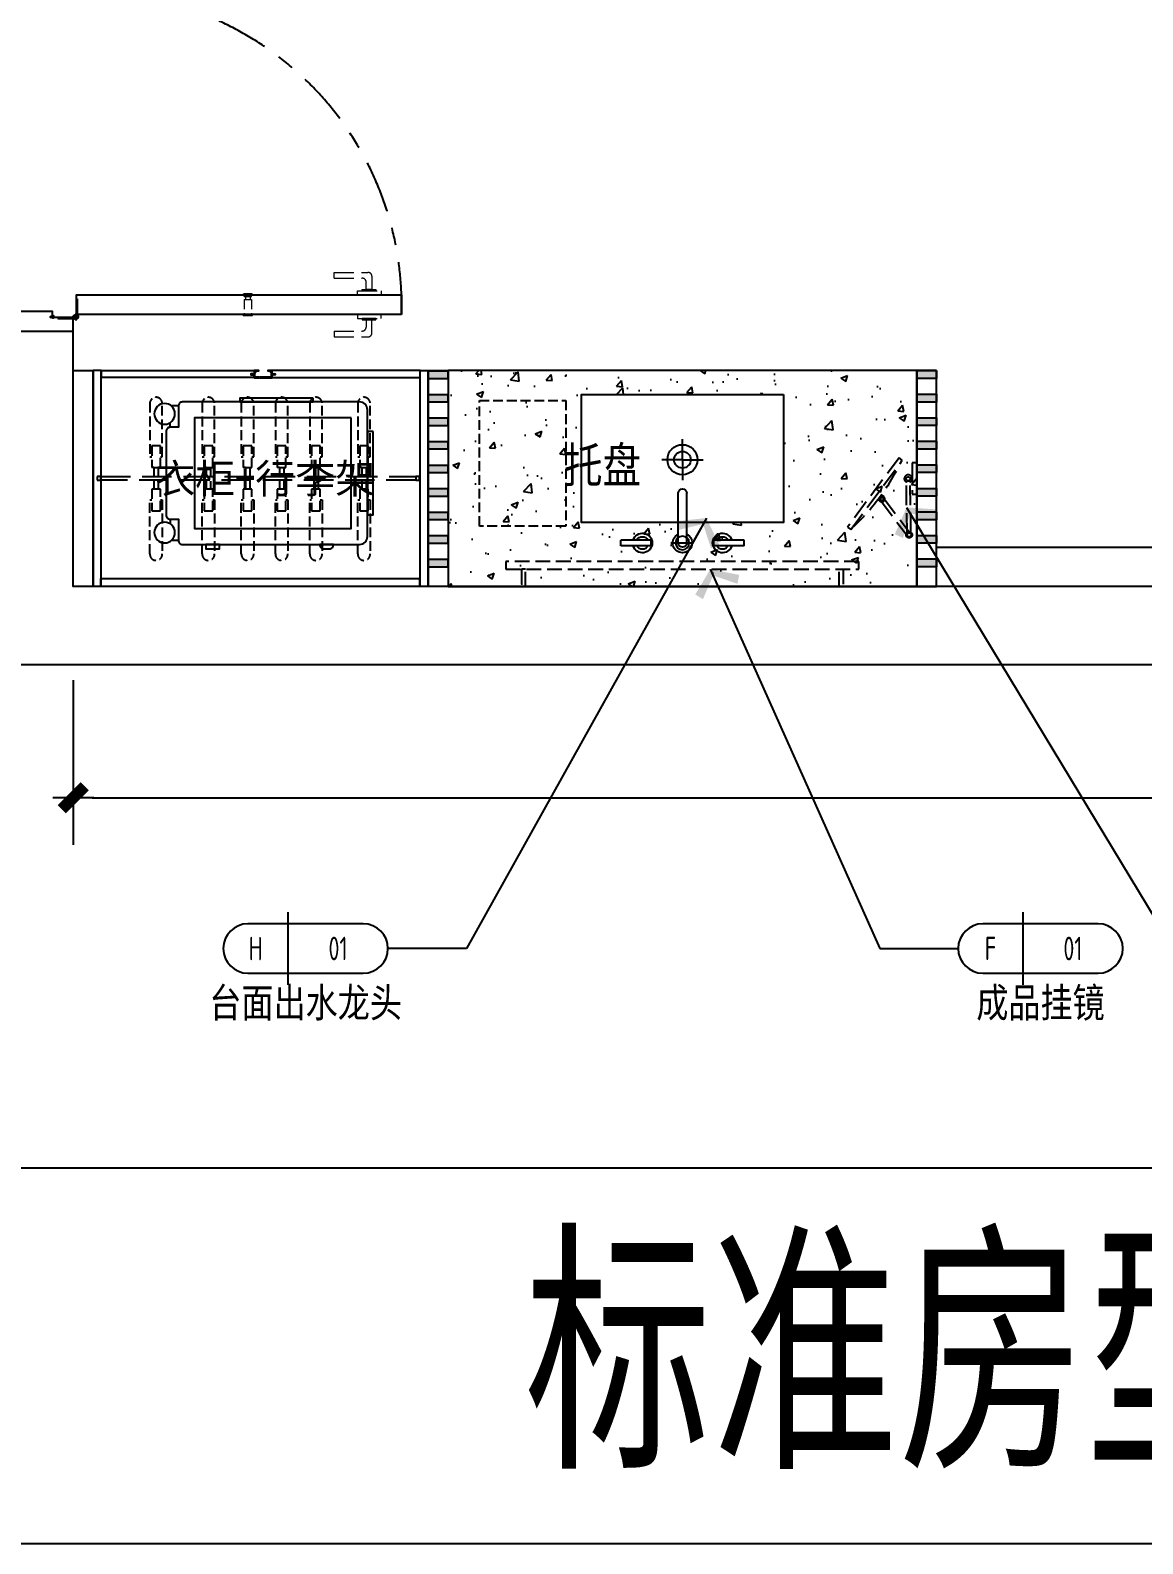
# Model space of a CAD drawing. Extents: x 220391 to 385981, y 332279 to 483868.
# Drawn here: x 234804 to 237641, y 443877 to 447735 of the extents above; entities that cross this region are included whole.
import ezdxf
from ezdxf.enums import TextEntityAlignment as Align

# ---------------------------------------------------------------- set-up
doc = ezdxf.new("R2010")
doc.units = 0
doc.header["$MEASUREMENT"] = 0
for name, pattern in [('DASH', [0.35, 0.25, -0.1]), ('DOM-虚线', [0.35, 0.25, -0.1]), ('DOM-门开启线', [0.666666, 0.333333, -0.111111, 0.111111, -0.111111]), ('家具平面底图$0$DASH', [0.35, 0.25, -0.1]), ('家具平面底图$0$DOM-虚线', [0.35, 0.25, -0.1])]:
    doc.linetypes.add(name, pattern=pattern)
for name, color, linetype in [('.', 252, 'Continuous'), ('0-索引文字', 50, 'Continuous'), ('A-门(0.18)-DOM', 60, 'Continuous'), ('A-门套(0.18)-DOM', 60, 'Continuous'), ('F-固定家具(0.25)-DOM', 2, 'Continuous'), ('F-洁具-DOM', 1, 'Continuous'), ('SH-文字', 50, 'Continuous'), ('墙体', 4, 'Continuous')]:
    doc.layers.add(name, color=color, linetype=linetype)
doc.styles.add('DOM-romans.shx', font='dim.shx')
doc.styles.add('MtXpl_', font='')
doc.styles.add('st', font='', dxfattribs={"width": 0.7})
doc.styles.get('MtXpl_').set_extended_font_data('YouYuan')
doc.styles.get('st').set_extended_font_data('SimSun')
doc.dimstyles.new('DOM_DIM_1 80', dxfattribs={"dimscale": 60, "dimtxt": 1.5, "dimasz": 0.8, "dimexe": 2, "dimexo": 1.5, "dimgap": 0.6, "dimtad": 1, "dimdec": 0, "dimrnd": 5, "dimzin": 12, "dimdsep": 46, "dimtxsty": 'DOM-romans.shx', "dimblk": 'DOM_Dimension_Tick', "dimcen": 0.125, "dimclrd": 44, "dimclre": 44, "dimclrt": 50, "dimadec": 0, "dimazin": 0, "dimtfac": 1, "dimtdec": 0, "dimtix": 1, "dimtmove": 2, "dimatfit": 3, "dimldrblk": 'DOM_Leader_Arrow', "dimfxl": 0, "dimtvp": 1, "dimtolj": 1, "dimtzin": 0, "dimarcsym": 0})

# ---------------------------------------------------------------- blocks, each defined once
blk = doc.blocks.new('ehrhhh')
at = {"color": 0}
blk.add_line((292356.6, 467829.6), (315961.1, 467829.6), dxfattribs=at)
blk.add_lwpolyline([(292356.6, 474869.8), (315961.1, 474869.8), (315961.1, 466871.5), (292356.6, 466871.5)], close=True, dxfattribs=at)
blk = doc.blocks.new('A$Ce5e56844')
at = {"layer": 'A-门(0.18)-DOM'}
h = blk.add_hatch(dxfattribs=at)
h.set_pattern_fill('ANSI37', color=250, scale=8.333333, angle=270, style=0)
h.set_pattern_definition([(315, (42530.9236, 241286.5118), (0.7365695637, 0.7365695637), []), (45, (42530.9236, 241286.5118), (-0.7365695637, 0.7365695637), [])])
edge = h.paths.add_edge_path()
edge.add_line((-53.6, 863.9), (-54.5, 863.9))
edge.add_line((-54.5, 863.9), (-53.6, 864.8))
edge.add_arc((-53.8, 865), 0.208, 315, 495)
edge.add_line((-53.9, 865.1), (-55.1, 863.9))
edge.add_line((-55.1, 863.9), (-55.8, 863.9))
edge.add_line((-55.8, 863.9), (-54.9, 864.8))
edge.add_arc((-55, 865), 0.208, 315, 495)
edge.add_line((-55.2, 865.1), (-56.4, 863.9))
edge.add_line((-56.4, 863.9), (-57, 863.9))
edge.add_line((-57, 863.9), (-56.1, 864.8))
edge.add_arc((-56.3, 865), 0.208, 315, 495)
edge.add_line((-56.4, 865.1), (-57.6, 863.9))
edge.add_line((-57.6, 863.9), (-57.8, 863.9))
edge.add_line((-57.8, 863.9), (-57.8, 863.1))
edge.add_line((-57.8, 863.1), (-57.6, 863.1))
edge.add_line((-57.6, 863.1), (-56.4, 861.9))
edge.add_arc((-56.3, 862.1), 0.208, 225, 302.0278)
edge.add_arc((-56.3, 862.1), 0.208, 302.0278, 374.0362)
edge.add_arc((-56.3, 862.1), 0.208, 374.0362, 405)
edge.add_line((-56.1, 862.2), (-57, 863.1))
edge.add_line((-57, 863.1), (-56.4, 863.1))
edge.add_line((-56.4, 863.1), (-55.2, 861.9))
edge.add_arc((-55, 862.1), 0.208, 225, 302.0278)
edge.add_arc((-55, 862.1), 0.208, 302.0278, 374.0362)
edge.add_arc((-55, 862.1), 0.208, 374.0362, 405)
edge.add_line((-54.9, 862.2), (-55.8, 863.1))
edge.add_line((-55.8, 863.1), (-55.1, 863.1))
edge.add_line((-55.1, 863.1), (-53.9, 861.9))
edge.add_arc((-53.8, 862.1), 0.208, 225, 302.0278)
edge.add_arc((-53.8, 862.1), 0.208, 302.0278, 374.0362)
edge.add_arc((-53.8, 862.1), 0.208, 374.0362, 405)
edge.add_line((-53.6, 862.2), (-54.5, 863.1))
edge.add_line((-54.5, 863.1), (-53.6, 863.1))
edge.add_arc((-51.1, 863.5), 2.5, 189.5941, 530.4059)
edge = h.paths.add_edge_path(flags=16)
edge.add_arc((-51.1, 863.5), 1.67, 90, 450)
h = blk.add_hatch(dxfattribs=at)
h.set_pattern_fill('ANSI37', color=250, scale=8.333333, angle=270, style=0)
h.set_pattern_definition([(315, (42530.7728, 241336.4895), (0.7365695637, 0.7365695637), []), (45, (42530.7728, 241336.4895), (-0.7365695637, 0.7365695637), [])])
edge = h.paths.add_edge_path()
edge.add_line((-53.8, 36.1), (-54.7, 36.1))
edge.add_line((-54.7, 36.1), (-53.8, 35.2))
edge.add_arc((-53.9, 35.1), 0.208, -135, 45, ccw=False)
edge.add_line((-54.1, 34.9), (-55.3, 36.1))
edge.add_line((-55.3, 36.1), (-55.9, 36.1))
edge.add_line((-55.9, 36.1), (-55, 35.2))
edge.add_arc((-55.2, 35.1), 0.208, -135, 45, ccw=False)
edge.add_line((-55.3, 34.9), (-56.5, 36.1))
edge.add_line((-56.5, 36.1), (-57.2, 36.1))
edge.add_line((-57.2, 36.1), (-56.3, 35.2))
edge.add_arc((-56.4, 35.1), 0.208, -135, 45, ccw=False)
edge.add_line((-56.6, 34.9), (-57.8, 36.1))
edge.add_line((-57.8, 36.1), (-58, 36.1))
edge.add_line((-58, 36.1), (-58, 36.9))
edge.add_line((-58, 36.9), (-57.8, 36.9))
edge.add_line((-57.8, 36.9), (-56.6, 38.1))
edge.add_arc((-56.4, 37.9), 0.208, 57.9722, 135, ccw=False)
edge.add_arc((-56.4, 37.9), 0.208, -14.0362, 57.9722, ccw=False)
edge.add_arc((-56.4, 37.9), 0.208, -45, -14.0362, ccw=False)
edge.add_line((-56.3, 37.8), (-57.2, 36.9))
edge.add_line((-57.2, 36.9), (-56.5, 36.9))
edge.add_line((-56.5, 36.9), (-55.3, 38.1))
edge.add_arc((-55.2, 37.9), 0.208, 57.9722, 135, ccw=False)
edge.add_arc((-55.2, 37.9), 0.208, -14.0362, 57.9722, ccw=False)
edge.add_arc((-55.2, 37.9), 0.208, -45, -14.0362, ccw=False)
edge.add_line((-55, 37.8), (-55.9, 36.9))
edge.add_line((-55.9, 36.9), (-55.3, 36.9))
edge.add_line((-55.3, 36.9), (-54.1, 38.1))
edge.add_arc((-53.9, 37.9), 0.208, 57.9722, 135, ccw=False)
edge.add_arc((-53.9, 37.9), 0.208, -14.0362, 57.9722, ccw=False)
edge.add_arc((-53.9, 37.9), 0.208, -45, -14.0362, ccw=False)
edge.add_line((-53.8, 37.8), (-54.7, 36.9))
edge.add_line((-54.7, 36.9), (-53.8, 36.9))
edge.add_arc((-51.3, 36.5), 2.5, -170.4059, 170.4059, ccw=False)
edge = h.paths.add_edge_path(flags=16)
edge.add_arc((-51.3, 36.5), 1.67, -90, 270, ccw=False)
at = {"layer": 'A-门(0.18)-DOM', "color": 250}
for p, q in [((-57.8, 863.9), (-57.8, 863.1)), ((-57.6, 863.9), (-57.8, 863.9)), ((-57.6, 863.1), (-57.8, 863.1)), ((-57.6, 863.9), (-56.4, 865.1)), ((-57.6, 863.1), (-56.4, 861.9)), ((-57, 863.9), (-56.1, 864.8)), ((-56.4, 863.9), (-57, 863.9)), ((-57, 863.1), (-56.1, 862.2)), ((-56.4, 863.1), (-57, 863.1)), ((-56.4, 863.9), (-55.2, 865.1)), ((-56.4, 863.1), (-55.2, 861.9)), ((-55.8, 863.9), (-54.9, 864.8)), ((-55.1, 863.9), (-55.8, 863.9)), ((-55.8, 863.1), (-54.9, 862.2)), ((-55.1, 863.1), (-55.8, 863.1)), ((-55.1, 863.9), (-53.9, 865.1)), ((-55.1, 863.1), (-53.9, 861.9)), ((-54.5, 863.9), (-53.6, 864.8)), ((-53.6, 863.9, 0), (-54.5, 863.9)), ((-53.6, 863.1, 0), (-54.5, 863.1)), ((-54.5, 863.1), (-53.6, 862.2)), ((8, 82.5), (8, 42.3)), ((10, 82.5), (8, 82.5)), ((10, 77.5), (8, 76.5)), ((10, 82.5), (10, 41.4)), ((6.5, 45.5, 0), (6.5, 27.5, 0)), ((10, 71.5), (8, 72.5)), ((10, 65.4), (8, 64.4)), ((10, 59.4), (8, 60.4)), ((8, 43), (10, 43)), ((-58, 36.1), (-58, 36.9)), ((-57.8, 36.9), (-58, 36.9)), ((-57.8, 36.1), (-58, 36.1)), ((-57.8, 36.9), (-56.6, 38.1)), ((-57.8, 36.1), (-56.6, 34.9)), ((-57.2, 36.9), (-56.3, 37.8)), ((-56.5, 36.9), (-57.2, 36.9)), ((-57.2, 36.1), (-56.3, 35.2)), ((-56.5, 36.1), (-57.2, 36.1)), ((-56.5, 36.9), (-55.3, 38.1)), ((-56.5, 36.1), (-55.3, 34.9)), ((-55.9, 36.9), (-55, 37.8)), ((-55.3, 36.9), (-55.9, 36.9)), ((-55.3, 36.1), (-55.9, 36.1)), ((-55.9, 36.1), (-55, 35.2)), ((-55.3, 36.9), (-54.1, 38.1)), ((-55.3, 36.1), (-54.1, 34.9)), ((-54.7, 36.9), (-53.8, 37.8)), ((-53.8, 36.9, 0), (-54.7, 36.9)), ((-53.8, 36.1, 0), (-54.7, 36.1)), ((-54.7, 36.1), (-53.8, 35.2)), ((-39.5, 35), (0.7, 35)), ((-39.5, 35), (-39.5, 33)), ((-39.5, 33), (1.6, 33)), ((-34.5, 33), (-33.5, 35)), ((-28.5, 33), (-29.5, 35)), ((-22.4, 33), (-21.4, 35)), ((-16.4, 33), (-17.4, 35)), ((15.5, 36.5, 0), (-2.5, 36.5, 0)), ((0, 33), (0, 35))]:
    blk.add_line(p, q, dxfattribs=at)
at = {"layer": 'A-门(0.18)-DOM', "color": 8, "linetype": 'DASH', "lineweight": 9, "ltscale": 200}
for p, q in [((665.4, 135.4), (665.4, 150.2)), ((665.4, 150.2), (751.6, 150.2)), ((665.4, 135.4), (736.9, 135.4)), ((746.9, 106.6), (746.9, 125.4)), ((761.6, 140.2), (761.6, 135.4)), ((761.6, 140.2), (761.6, 106.6)), ((761.6, 106.6), (746.9, 106.6)), ((665.4, 0.6), (665.4, -14.2)), ((665.4, 0.6), (736.9, 0.6)), ((761.6, 29.4), (746.9, 29.4)), ((746.9, 29.4), (746.9, 10.6)), ((761.6, -4.2), (761.6, 29.4)), ((761.6, -4.2), (761.6, 0.6)), ((665.4, -14.2), (751.6, -14.2))]:
    blk.add_line(p, q, dxfattribs=at)
at = {"layer": 'A-门(0.18)-DOM', "color": 8, "linetype": 'DASH', "lineweight": 9, "ltscale": 100}
for p, q in [((433, 94.2), (435.8, 96.4)), ((433, 94.2), (433, 93)), ((433, 94.2), (457, 94.2)), ((433, 93), (457, 93)), ((435.8, 96.4), (454.2, 96.4)), ((435.8, 88.9), (435.8, 93)), ((435.8, 88.9), (454.2, 88.9)), ((435.8, 81), (435.8, 43)), ((435.8, 81), (454.2, 81)), ((439, 88.9), (439, 81)), ((451, 88.9), (451, 81)), ((454.2, 96.4), (457, 94.2)), ((454.2, 88.9), (454.2, 93)), ((454.2, 81), (454.2, 43)), ((457, 94.2), (457, 93)), ((433, 43), (457, 43)), ((433, 40.6), (433, 43)), ((433, 40.6), (457, 40.6)), ((457, 40.6), (457, 43))]:
    blk.add_line(p, q, dxfattribs=at)
at = {"layer": 'A-门(0.18)-DOM', "color": 1}
blk.add_lwpolyline([(837, 43), (8, 43), (8, 93), (837, 93)], close=True, dxfattribs=at)
at = {"layer": 'A-门(0.18)-DOM', "color": 8, "linetype": 'DASH', "lineweight": 9, "ltscale": 200}
for points in [[(785, 93), (725, 93), (725, 103), (785, 103)], [(771.2, 103), (736.8, 103), (736.8, 106.6), (771.2, 106.6)], [(785, 43), (725, 43), (725, 33), (785, 33)], [(771.2, 33), (736.8, 33), (736.8, 29.4), (771.2, 29.4)]]:
    blk.add_lwpolyline(points, close=True, dxfattribs=at)
at = {"layer": 'A-门(0.18)-DOM', "color": 250}
for centre, radius in [((-51.1, 863.5, 0), 1.67), ((6.5, 36.5), 6), ((6.5, 36.5), 5), ((-51.3, 36.5, 0), 1.67)]:
    blk.add_circle(centre, radius, dxfattribs=at)
for centre, radius, start, end in [((-56.3, 865), 0.208, 315, 135), ((-56.3, 862.1), 0.208, 225, 45), ((-55, 865), 0.208, 315, 135), ((-55, 862.1), 0.208, 225, 45), ((-53.8, 865), 0.208, 315, 135), ((-53.8, 862.1), 0.208, 225, 45), ((-51.1, 863.5, 0), 2.5, 189.5941, 170.4059), ((-51.3, 36.5, 0), 2.5, 189.5941, 170.4059), ((-56.4, 37.9), 0.208, 315, 135), ((-56.4, 35.1), 0.208, 225, 45), ((-55.2, 37.9), 0.208, 315, 135), ((-55.2, 35.1), 0.208, 225, 45), ((-53.9, 37.9), 0.208, 315, 135), ((-53.9, 35.1), 0.208, 225, 45)]:
    blk.add_arc(centre, radius, start, end, dxfattribs=at)
at = {"layer": 'A-门(0.18)-DOM', "color": 250, "linetype": 'DOM-门开启线', "ltscale": 400}
blk.add_arc((40.8, 66.5, 0), 796.6, 358.3103, 92.9233, dxfattribs=at)
at = {"layer": 'A-门(0.18)-DOM', "color": 8, "linetype": 'DASH', "lineweight": 9, "ltscale": 200}
for centre, start, end in [((736.9, 125.4), 0, 90), ((751.6, 140.2), 0, 90), ((736.9, 10.6), 270, 0), ((751.6, -4.2), 270, 0)]:
    blk.add_arc(centre, 10, start, end, dxfattribs=at)
at = {"layer": 'A-门套(0.18)-DOM', "color": 1}
for points in [[(0.2, 900), (0.2, 865), (-57.8, 865), (-57.8, 865), (-57.8, 865), (-57.8, 862), (-52.8, 862), (-52.8, 850), (-199.8, 850), (-199.8, 900), (-179.8, 900)], [(0, 0), (0, 35), (-58, 35), (-58, 35), (-58, 35), (-58, 38), (-53, 38), (-53, 50), (-200, 50), (-200, 0), (-180, 0)]]:
    blk.add_lwpolyline(points, dxfattribs=at)
blk = doc.blocks.new('ehrhr')
for p, q in [((-50032, 435.5), (-50017, 435.5)), ((-50032, 435.5), (-50032, 358.5)), ((-50017, 435.5), (-50017, 358.5)), ((-50032, 358.5), (-50017, 358.5)), ((-50024.5, 289.5), (-49897.5, 289.5)), ((-50024.5, 267.5), (-49897.5, 267.5)), ((-50032, 198.5), (-50017, 198.5)), ((-50032, 198.5), (-50032, 121.5)), ((-50017, 198.5), (-50017, 121.5)), ((-50032, 121.5), (-50017, 121.5))]:
    blk.add_line(p, q)
at = {"color": 8}
blk.add_line((-50024.5, 249), (-50024.5, 303.7), dxfattribs=at)
blk.add_circle((-50024.5, 278.5), 17.5)
for centre, start, end in [((-50024.5, 380.5), 107.4898, 72.5102), ((-50024.5, 278.5), 26.2371, 333.7629), ((-50024.5, 176.5), 287.4649, 252.5351)]:
    blk.add_arc(centre, 25, start, end, dxfattribs=at)
for centre, radius, start, end in [((-50024.5, 380.5), 16, 118.0716, 241.9284), ((-50024.5, 380.5), 16, 298.0716, 61.9284), ((-50024.5, 278.5), 11, 90, 270), ((-49897.5, 278.5), 11, 270, 90), ((-50024.5, 176.5), 16, 118.0268, 241.9732), ((-50024.5, 176.5), 16, 298.0268, 61.9732)]:
    blk.add_arc(centre, radius, start, end)
blk = doc.blocks.new('家具平面底图$0$A$C24926126')
at = {"color": 250, "linetype": '家具平面底图$0$DOM-虚线', "ltscale": 100}
for p, q in [((-192.5, 15.9, 0.9), (-55, 15.9, 0.9)), ((-192.5, 15.9), (-55, 15.9)), ((-192.5, 15.9), (-55, 15.9)), ((-192.5, 15.9, 0.9), (-55, 15.9, 0.9)), ((-82.5, 11, 0.9), (-82.5, -11, 0.9)), ((-27.5, 11, 0.9), (-82.5, 11, 0.9)), ((-82.5, 11), (-82.5, -11)), ((-27.5, 11), (-82.5, 11)), ((-82.5, 11), (-82.5, -11)), ((-27.5, 11), (-82.5, 11)), ((-82.5, 11, 0.9), (-82.5, -11, 0.9)), ((-27.5, 11, 0.9), (-82.5, 11, 0.9)), ((-55, 15.9, 0.9), (-55, 11, 0.9)), ((-55, 15.9), (-55, 11)), ((-55, 15.9), (-55, 11)), ((-55, 15.9, 0.9), (-55, 11, 0.9)), ((-27.5, 5.5, 0.9), (-27.5, 11, 0.9)), ((-27.5, 5.5), (-27.5, 11)), ((-27.5, 5.5), (-27.5, 11)), ((-27.5, 5.5, 0.9), (-27.5, 11, 0.9)), ((-27.5, -5.5, 0.9), (-27.5, 5.5, 0.9)), ((-27.5, -5.5), (-27.5, 5.5)), ((27.5, 5.5), (-27.5, 5.5)), ((27.5, 5.5, 0.9), (-27.5, 5.5, 0.9)), ((-27.5, -5.5), (-27.5, 5.5)), ((27.5, 5.5), (-27.5, 5.5)), ((-27.5, -5.5, 0.9), (-27.5, 5.5, 0.9)), ((27.5, 5.5, 0.9), (-27.5, 5.5, 0.9)), ((82.5, 11, 0.9), (27.5, 11, 0.9)), ((82.5, 11), (27.5, 11)), ((27.5, 5.5), (27.5, 11)), ((27.5, 5.5, 0.9), (27.5, 11, 0.9)), ((27.5, 5.5), (27.5, 11)), ((27.5, 5.5, 0.9), (27.5, 11, 0.9)), ((27.5, 5.5), (27.5, -5.5)), ((27.5, 5.5, 0.9), (27.5, -5.5, 0.9)), ((27.5, 5.5), (27.5, -5.5)), ((27.5, 5.5, 0.9), (27.5, -5.5, 0.9)), ((55, 15.9, 0.9), (55, 11, 0.9)), ((192.5, 15.9, 0.9), (55, 15.9, 0.9)), ((55, 15.9), (55, 11)), ((192.5, 15.9), (55, 15.9)), ((82.5, -11, 0.9), (82.5, 11, 0.9)), ((82.5, -11), (82.5, 11)), ((-55, -15.8, 0.9), (-192.5, -15.8, 0.9)), ((-55, -15.8), (-192.5, -15.8)), ((-55, -15.8), (-192.5, -15.8)), ((-55, -15.8, 0.9), (-192.5, -15.8, 0.9)), ((-82.5, -11, 0.9), (-27.5, -11, 0.9)), ((-82.5, -11), (-27.5, -11)), ((-82.5, -11), (-27.5, -11)), ((-82.5, -11, 0.9), (-27.5, -11, 0.9)), ((-55, -11, 0.9), (-55, -15.8, 0.9)), ((-55, -11), (-55, -15.8)), ((-55, -11), (-55, -15.8)), ((-55, -11, 0.9), (-55, -15.8, 0.9)), ((-27.5, -11, 0.9), (-27.5, -5.5, 0.9)), ((-27.5, -11), (-27.5, -5.5)), ((27.5, -5.5), (-27.5, -5.5)), ((27.5, -5.5, 0.9), (-27.5, -5.5, 0.9)), ((-27.5, -11), (-27.5, -5.5)), ((27.5, -5.5), (-27.5, -5.5)), ((-27.5, -11, 0.9), (-27.5, -5.5, 0.9)), ((27.5, -5.5, 0.9), (-27.5, -5.5, 0.9)), ((27.5, -5.5), (27.5, -11)), ((27.5, -5.5, 0.9), (27.5, -11, 0.9)), ((27.5, -5.5), (27.5, -11)), ((27.5, -5.5, 0.9), (27.5, -11, 0.9)), ((27.5, -11, 0.9), (82.5, -11, 0.9)), ((27.5, -11), (82.5, -11)), ((55, -11, 0.9), (55, -15.8, 0.9)), ((55, -11), (55, -15.8)), ((55, -15.8, 0.9), (192.5, -15.8, 0.9)), ((55, -15.8), (192.5, -15.8))]:
    blk.add_line(p, q, dxfattribs=at)
blk.add_lwpolyline([(27.5, -11), (82.5, -11), (82.5, 11), (27.5, 11)], dxfattribs=at)
at = {"color": 250, "linetype": '家具平面底图$0$DOM-虚线', "ltscale": 100, "elevation": 0.9}
blk.add_lwpolyline([(27.5, -11), (82.5, -11), (82.5, 11), (27.5, 11)], dxfattribs=at)
at = {"color": 250, "linetype": '家具平面底图$0$DOM-虚线', "ltscale": 100}
blk.add_lwpolyline([(55, -11), (55, -15.8), (192.5, -15.8, 0.890447), (192.5, 15.9), (55, 15.9), (55, 11)], format="xyb", dxfattribs=at)
at = {"color": 250, "linetype": '家具平面底图$0$DOM-虚线', "ltscale": 100, "elevation": 0.9}
blk.add_lwpolyline([(55, -11), (55, -15.8), (192.5, -15.8, 0.890447), (192.5, 15.9), (55, 15.9), (55, 11)], format="xyb", dxfattribs=at)
at = {"color": 250, "linetype": '家具平面底图$0$DOM-虚线', "ltscale": 100}
for centre, start, end in [((-193.2, 0, 0.9), 87.4952, 272.5048), ((-193.2, 0), 87.4952, 272.5048), ((-193.2, 0), 87.4952, 272.5048), ((-193.2, 0, 0.9), 87.4952, 272.5048), ((190.7, 0, 0.9), 276.6333, 83.3667), ((190.7, 0), 276.6333, 83.3667)]:
    blk.add_arc(centre, 15.9, start, end, dxfattribs=at)
blk = doc.blocks.new('DOM_Dimension_Tick')
at = {"color": 0, "linetype": 'ByBlock'}
for p, q in [((-1.091, 0), (0, 0)), ((0, 0), (1.091, 0))]:
    blk.add_line(p, q, dxfattribs=at)
at = {"color": 0, "linetype": 'Continuous', "const_width": 0.608}
blk.add_lwpolyline([(-0.61, -0.61), (0.61, 0.61)], dxfattribs=at)
blk = doc.blocks.new('*D877')
at = {"color": 44, "lineweight": -2, "transparency": 16777216}
for p, q in [((234291.5, 448066.8), (233871.5, 448066.8)), ((233991.5, 448018.8), (233991.5, 446915.3)), ((234291.5, 446867.3), (233871.5, 446867.3))]:
    blk.add_line(p, q, dxfattribs=at)
at = {"layer": 'Defpoints', "color": 0, "transparency": 16777216}
for p in [(236674, 448066.8), (233991.5, 446867.3), (234914, 446867.3)]:
    blk.add_point(p, dxfattribs=at)
at = {"color": 44, "lineweight": -2, "transparency": 16777216, "xscale": 48, "yscale": 48, "zscale": 48}
for p, rotation in [((233991.5, 448066.8), 90), ((233991.5, 446867.3), 270)]:
    blk.add_blockref('DOM_Dimension_Tick', p, dxfattribs=dict(at, rotation=rotation))
at = {"color": 50, "transparency": 16777216, "insert": (233910.5, 447467), "char_height": 90, "attachment_point": 5, "rotation": 90, "style": 'DOM-romans.shx'}
blk.add_mtext('\\A1;1200', dxfattribs=at)
blk = doc.blocks.new('DOM_Leader_Arrow')
at = {"color": 0, "linetype": 'ByBlock'}
blk.add_line((0, 0), (-1.5, 0), dxfattribs=at)
for points in [[(-1.288, 1.003), (-0.895, 1.278), (-0.36, 0), (0, 0)], [(-1.288, -1.003), (-0.895, -1.278), (-0.36, 0), (0, 0)]]:
    blk.add_solid(points, dxfattribs=at)
blk = doc.blocks.new('*D878')
at = {"color": 44, "lineweight": -2, "transparency": 16777216}
for p, q in [((234291.5, 446867.3), (233871.5, 446867.3)), ((233991.5, 446819.3), (233991.5, 446365)), ((234291.5, 446317), (233871.5, 446317))]:
    blk.add_line(p, q, dxfattribs=at)
at = {"layer": 'Defpoints', "color": 0, "transparency": 16777216}
for p in [(234914, 446867.3), (233991.5, 446317), (234914, 446317)]:
    blk.add_point(p, dxfattribs=at)
at = {"color": 44, "lineweight": -2, "transparency": 16777216, "xscale": 48, "yscale": 48, "zscale": 48}
for p, rotation in [((233991.5, 446867.3), 90), ((233991.5, 446317), 270)]:
    blk.add_blockref('DOM_Dimension_Tick', p, dxfattribs=dict(at, rotation=rotation))
at = {"color": 50, "transparency": 16777216, "insert": (233910.5, 446592.2), "char_height": 90, "attachment_point": 5, "rotation": 90, "style": 'DOM-romans.shx'}
blk.add_mtext('\\A1;550', dxfattribs=at)
blk = doc.blocks.new('*D867')
at = {"color": 44, "lineweight": -2, "transparency": 16777216}
for p, q in [((234914, 446078.1), (234914, 445658.1)), ((241765, 446078.1), (241765, 445658.1)), ((234962, 445778.1), (241717, 445778.1))]:
    blk.add_line(p, q, dxfattribs=at)
at = {"layer": 'Defpoints', "color": 0, "transparency": 16777216}
for p in [(234914, 446543.5), (241765, 446497.5), (241765, 445778.1)]:
    blk.add_point(p, dxfattribs=at)
at = {"color": 44, "lineweight": -2, "transparency": 16777216, "xscale": 48, "yscale": 48, "zscale": 48, "rotation": 180}
blk.add_blockref('DOM_Dimension_Tick', (234914, 445778.1), dxfattribs=at)
at = {"color": 44, "lineweight": -2, "transparency": 16777216, "xscale": 48, "yscale": 48, "zscale": 48}
blk.add_blockref('DOM_Dimension_Tick', (241765, 445778.1), dxfattribs=at)
at = {"color": 50, "transparency": 16777216, "insert": (238339.5, 445859.1), "char_height": 90, "attachment_point": 5, "style": 'DOM-romans.shx'}
blk.add_mtext('\\A1;6850', dxfattribs=at)
blk = doc.blocks.new('A$Ca7f8b2b1')
at = {"color": 8}
for p, q in [((-31.4, 171.6), (-12.9, 171.6)), ((-10, 117), (-10, 128.9)), ((-10, -117), (-10, -128.9)), ((-31.4, -171.6), (-12.9, -171.6))]:
    blk.add_line(p, q, dxfattribs=at)
for points in [[(0, 107), (0, -107, -0.414214), (-10, -117), (-31.4, -117), (-31.4, -171.6, -0.414214), (-41.4, -181.6), (-493.1, -181.6, -0.414214), (-513.1, -161.6), (-513.1, 161.6, -0.414214), (-493.1, 181.6), (-41.4, 181.6, -0.414214), (-31.4, 171.6), (-31.4, 117), (-10, 117, -0.414214)], [(-426.3, -181.6), (-391.6, -181.6), (-391.6, -182.6, -0.414214), (-401.6, -192.6), (-416.3, -192.6, -0.414214), (-426.3, -182.6)]]:
    blk.add_lwpolyline(points, format="xyb", close=True, dxfattribs=at)
for points in [[(-374.4, 191.4), (-187.8, 191.4), (-187.8, 181.6), (-374.4, 181.6)], [(-471.2, 141), (-72.5, 141), (-72.5, -141.1), (-471.2, -141.1)], [(-527.9, 106.1), (-513.1, 106.1), (-513.1, -106.1), (-527.9, -106.1)], [(-135.5, -181.6), (-100.8, -181.6), (-100.8, -192.6), (-135.5, -192.6)]]:
    blk.add_lwpolyline(points, close=True, dxfattribs=at)
for centre in [(4, 151.3), (4, -151.3)]:
    blk.add_circle(centre, 26.4, dxfattribs=at)
blk = doc.blocks.new('A$C358C41F5')
at = {"color": 8, "linetype": 'DASH', "ltscale": 200}
for p, q in [((-24.9, -138), (-26.8, -9.4)), ((-14.9, -137.6), (-16.8, -9.3)), ((-99.4, -53.7), (-93.4, -58.2)), ((-93, -55.2), (-27.3, -142.1)), ((-90.5, -41.6), (-84.4, -46.1)), ((-85, -49.2), (-19.5, -136))]:
    blk.add_line(p, q, dxfattribs=at)
for points in [[(-168.6, -129.9), (-37.3, 46.5), (-45.3, 52.5), (-176.6, -124)], [(-12, -40), (0, -40), (0, 40), (-12, 40)]]:
    blk.add_lwpolyline(points, close=True, dxfattribs=at)
for centre, radius in [((-22, -0.7), 5), ((-89, -52.2), 4), ((-19.7, -143.8), 7.85), ((-19.7, -143.8), 5)]:
    blk.add_circle(centre, radius, dxfattribs=at)
for centre, radius, start, end in [((-579.8, 312.6), 604.1, 312.896, 333.7833), ((-22, -0.7), 10, 300.8723, 240.8723), ((-21.8, -13.6), 6.6, 41.6275, 140.117), ((-89, -52.2), 5, 37.0519, 217.0519), ((-88.9, -52.1), 7.5, 233.3397, 53.3397)]:
    blk.add_arc(centre, radius, start, end, dxfattribs=at)
blk = doc.blocks.new('DOM-立面家具标注符号-002')
blk.add_line((0, 3.1), (0, -3.1))
at = {"color": 150}
blk.add_lwpolyline([(-3.4, 2.1, 1), (-3.4, -2.1), (6.4, -2.1, 1), (6.4, 2.1)], format="xyb", close=True, dxfattribs=at)
at = {"style": 'st', "width": 0.8, "flags": 4}
blk.add_attdef('ITEM6', text='', height=2.5, dxfattribs=at).set_placement((-6, 0), align=Align.MIDDLE_RIGHT)
at = {"style": 'DOM-romans.shx', "width": 0.8}
for tag, flags, p in [('NUM1', 12, (-2.75, 0)), ('NUM2', 4, (4.25, 0)), ('NUM4', 4, (1.5, -4.6)), ('NUM5', 4, (1.5, -7.6))]:
    blk.add_attdef(tag, text='', height=2, dxfattribs=dict(at, flags=flags)).set_placement(p, align=Align.MIDDLE)
at = {"style": 'st', "width": 0.8, "flags": 4}
blk.add_attdef('NUM3', text='', height=2.5, dxfattribs=at).set_placement((9, 0), align=Align.MIDDLE_LEFT)
blk.add_attdef('NUM7', text='', height=2.5, dxfattribs=at).set_placement((1.5, -10.85), align=Align.MIDDLE_CENTER)

msp = doc.modelspace()

# ---------------------------------------------------------------- hatches: boundary and pattern name
at = {"layer": '.', "ltscale": 0.025}
h = msp.add_hatch(color=250, dxfattribs=at)
h.dxf.hatch_style = 1
edge = h.paths.add_edge_path()
edge.add_line((235371.9, 446857.1), (235374, 446856.4))
edge.add_arc((235374.1, 446856.5), 0.1, 252.175, 360)
edge.add_line((235374.2, 446856.5), (235374.2, 446857.1))
edge.add_line((235374.2, 446857.1), (235375.8, 446857.1))
edge.add_line((235375.8, 446857.1), (235375.8, 446849.3))
edge.add_line((235375.8, 446849.3), (235375.8, 446857.1))
edge.add_line((235375.8, 446857.1), (235375.8, 446849.3))
edge.add_line((235375.8, 446849.3), (235375.1, 446849.3))
edge.add_arc((235375.1, 446849.2), 0.1, 449.3037, 540)
edge.add_line((235375, 446849.2), (235375, 446849.1))
edge.add_arc((235375.3, 446849.1), 0.25, 540, 630)
edge.add_line((235375.3, 446848.8), (235377, 446848.8))
edge.add_arc((235377, 446849.1), 0.25, 270, 311.8702)
edge.add_arc((235377.4, 446848.7), 0.25, 450, 491.8702, ccw=False)
edge.add_line((235377.4, 446848.9), (235386.7, 446848.9))
edge.add_arc((235386.7, 446849.4), 0.5, 270, 360)
edge.add_line((235387.2, 446849.4), (235387.2, 446849.8))
edge.add_arc((235386.7, 446849.8), 0.5, 360, 450)
edge.add_line((235386.7, 446850.3), (235377.3, 446850.3))
edge.add_line((235377.3, 446850.3), (235377.3, 446851.1))
edge.add_line((235377.3, 446851.1), (235377.2, 446851.2))
edge.add_line((235377.2, 446851.2), (235377.2, 446859.8))
edge.add_arc((235380.2, 446859.8), 3, 524.6049, 540, ccw=False)
edge.add_arc((235385.7, 446858.3), 8.73, 482.8783, 524.6049, ccw=False)
edge.add_arc((235382.6, 446863.1), 3, 450, 482.8783, ccw=False)
edge.add_line((235382.6, 446866.1), (235386.7, 446866.1))
edge.add_arc((235386.7, 446866.6), 0.5, 270, 360)
edge.add_line((235387.2, 446866.6), (235387.2, 446867.1))
edge.add_arc((235386.7, 446867.1), 0.5, 360, 450)
edge.add_line((235386.7, 446867.6), (235378.4, 446867.6))
edge.add_arc((235378.4, 446868.1), 0.5, 245.6127, 270, ccw=False)
edge.add_line((235378.2, 446867.6), (235378.2, 446867.6))
edge.add_arc((235378, 446867.2), 0.5, 425.6127, 450)
edge.add_line((235378, 446867.7), (235375.3, 446867.7))
edge.add_arc((235375.3, 446867.4), 0.25, 450, 540)
edge.add_line((235375, 446867.4), (235375, 446867.4))
edge.add_arc((235375.1, 446867.4), 0.1, 180, 270)
edge.add_line((235375.1, 446867.3), (235375.8, 446867.3))
edge.add_line((235375.8, 446867.3), (235375.8, 446858))
edge.add_line((235375.8, 446858), (235374.2, 446858))
edge.add_line((235374.2, 446858), (235374.2, 446858.6))
edge.add_arc((235374.1, 446858.6), 0.1, 360, 467.825)
edge.add_line((235374, 446858.7), (235371.9, 446858))
edge.add_line((235371.9, 446858), (235371.9, 446858.6))
edge.add_arc((235371.8, 446858.6), 0.1, 360, 467.825)
edge.add_line((235371.8, 446858.7), (235369.6, 446858))
edge.add_line((235369.6, 446858), (235369.6, 446858.6))
edge.add_arc((235369.5, 446858.6), 0.1, 360, 467.825)
edge.add_line((235369.5, 446858.7), (235367.4, 446858.1))
edge.add_arc((235367.4, 446858), 0.1, 467.825, 540)
edge.add_line((235367.3, 446858), (235367.3, 446857.2))
edge.add_arc((235367.4, 446857.2), 0.1, 180, 252.175)
edge.add_line((235367.4, 446857.1), (235369.5, 446856.4))
edge.add_arc((235369.5, 446856.5), 0.1, 252.175, 360)
edge.add_line((235369.6, 446856.5), (235369.6, 446857.1))
edge.add_line((235369.6, 446857.1), (235371.8, 446856.4))
edge.add_arc((235371.8, 446856.5), 0.1, 252.175, 360)
edge.add_line((235371.9, 446856.5), (235371.9, 446857.1))
h = msp.add_hatch(color=250, dxfattribs=at)
h.dxf.hatch_style = 1
edge = h.paths.add_edge_path()
edge.add_arc((235428.8, 446858), 0.1, 360, 432.175)
edge.add_line((235428.8, 446858.1), (235426.7, 446858.7))
edge.add_arc((235426.7, 446858.6), 0.1, 432.175, 540)
edge.add_line((235426.6, 446858.6), (235426.6, 446858))
edge.add_line((235426.6, 446858), (235424.5, 446858.7))
edge.add_arc((235424.4, 446858.6), 0.1, 432.175, 540)
edge.add_line((235424.3, 446858.6), (235424.3, 446858))
edge.add_line((235424.3, 446858), (235422.2, 446858.7))
edge.add_arc((235422.2, 446858.6), 0.1, 432.175, 540)
edge.add_line((235422.1, 446858.6), (235422.1, 446858))
edge.add_line((235422.1, 446858), (235420.4, 446858))
edge.add_line((235420.4, 446858), (235420.4, 446867.3))
edge.add_line((235420.4, 446867.3), (235421.1, 446867.3))
edge.add_arc((235421.1, 446867.4), 0.1, 270, 360)
edge.add_line((235421.2, 446867.4), (235421.2, 446867.4))
edge.add_arc((235421, 446867.4), 0.25, 360, 450)
edge.add_line((235421, 446867.7), (235418.3, 446867.7))
edge.add_arc((235418.3, 446867.2), 0.5, 450, 474.3873)
edge.add_line((235418.1, 446867.6), (235418, 446867.6))
edge.add_arc((235417.8, 446868.1), 0.5, 270, 294.3873, ccw=False)
edge.add_line((235417.8, 446867.6), (235410.6, 446867.6))
edge.add_arc((235410.6, 446867.1), 0.5, 450, 540)
edge.add_line((235410.1, 446867.1), (235410.1, 446866.6))
edge.add_arc((235410.6, 446866.6), 0.5, 540, 630)
edge.add_line((235410.6, 446866.1), (235413.6, 446866.1))
edge.add_arc((235413.6, 446863.1), 3, 417.1217, 450, ccw=False)
edge.add_arc((235410.5, 446858.3), 8.73, 375.3951, 417.1217, ccw=False)
edge.add_arc((235416, 446859.8), 3, 360, 375.3951, ccw=False)
edge.add_line((235419, 446859.8), (235419, 446851.2))
edge.add_line((235419, 446851.2), (235418.9, 446851.1))
edge.add_line((235418.9, 446851.1), (235418.9, 446850.3))
edge.add_line((235418.9, 446850.3), (235389.1, 446850.3))
edge.add_arc((235389.1, 446849.8), 0.5, 450, 540)
edge.add_line((235388.6, 446849.8), (235388.6, 446849.4))
edge.add_arc((235389.1, 446849.4), 0.5, 540, 630)
edge.add_line((235389.1, 446848.9), (235418.9, 446848.9))
edge.add_arc((235418.9, 446848.7), 0.25, 408.1298, 450, ccw=False)
edge.add_arc((235419.2, 446849.1), 0.25, 228.1298, 270)
edge.add_line((235419.2, 446848.8), (235421, 446848.8))
edge.add_arc((235421, 446849.1), 0.25, 270, 360)
edge.add_line((235421.2, 446849.1), (235421.2, 446849.2))
edge.add_arc((235421.1, 446849.2), 0.1, 360, 450.6963)
edge.add_line((235421.1, 446849.3), (235420.4, 446849.3))
edge.add_line((235420.4, 446849.3), (235420.4, 446857.1))
edge.add_line((235420.4, 446857.1), (235422.1, 446857.1))
edge.add_line((235422.1, 446857.1), (235422.1, 446856.5))
edge.add_arc((235422.2, 446856.5), 0.1, 180, 287.825)
edge.add_line((235422.2, 446856.4), (235424.3, 446857.1))
edge.add_line((235424.3, 446857.1), (235424.3, 446856.5))
edge.add_arc((235424.4, 446856.5), 0.1, 180, 287.825)
edge.add_line((235424.5, 446856.4), (235426.6, 446857.1))
edge.add_line((235426.6, 446857.1), (235426.6, 446856.5))
edge.add_arc((235426.7, 446856.5), 0.1, 180, 287.825)
edge.add_line((235426.7, 446856.4), (235428.8, 446857.1))
edge.add_arc((235428.8, 446857.2), 0.1, 287.825, 360)
edge.add_line((235428.9, 446857.2), (235428.9, 446858))
at = {"layer": '.'}
h = msp.add_hatch(color=8, dxfattribs=at)
h.dxf.hatch_style = 1
h.paths.add_polyline_path([(235869, 446866.3), (235869, 446846.3), (235819, 446846.3), (235819, 446866.3)])
h = msp.add_hatch(dxfattribs=at)
h.set_pattern_fill('AR-CONC', color=8, scale=25)
h.set_pattern_definition([(50, (250471.2, 446512.29), (179.315, -15.688), [18.75, -206.25]), (355, (250471.2, 446512.29), (-34.6878, 188.048), [15, -165]), (100.4514, (250486.14, 446510.98), (144.6272, 172.36), [15.935, -175.2855]), (46.1842, (250471.2, 446562.29), (266.8103, -41.3798), [28.125, -309.375]), (96.6356, (250493.43, 446558.84), (233.6655, 243.5297), [23.9026, -262.9284]), (351.1842, (250471.2, 446562.3), (233.6655, 243.5297), [22.5, -247.5]), (21, (250496.2, 446549.79), (149.2268, -100.6547), [18.75, -206.25]), (326, (250496.2, 446549.79), (60.8288, 181.2875), [15, -165]), (71.4514, (250508.63, 446541.4), (210.0556, 80.6328), [15.935, -175.2855]), (37.5, (250471.2, 446512.29), (3.03996, 83.22346), [0, -163, 0, -167.5, 0, -165.625]), (7.5, (250471.2, 446512.29), (65.7674, 98.60293), [0, -95.5, 0, -159.25, 0, -63.125]), (327.5, (250415.45, 446512.29), (133.4556, -5.63872), [0, -62.5, 0, -195, 0, -258.75]), (317.5, (250390.45, 446512.29), (145.7965, 25.0262), [0, -81.25, 0, -129.5, 0, -183.75])])
h.paths.add_polyline_path([(236210.1, 446806.3), (236210.1, 446479.8), (236724.7, 446479.8), (236724.7, 446806.3)], flags=16)
h.paths.add_polyline_path([(237065, 446866.9), (235869.8, 446866.9), (235869.8, 446317), (237065, 446317)])
h = msp.add_hatch(color=8, dxfattribs=at)
h.dxf.hatch_style = 1
h.paths.add_polyline_path([(237115, 446866.9), (237115, 446846.9), (237065, 446846.9), (237065, 446866.9)])
h = msp.add_hatch(color=8, dxfattribs=at)
h.dxf.hatch_style = 1
h.paths.add_polyline_path([(235869, 446806.4), (235869, 446786.4), (235819, 446786.4), (235819, 446806.4)])
h = msp.add_hatch(color=8, dxfattribs=at)
h.dxf.hatch_style = 1
h.paths.add_polyline_path([(237115, 446806.9), (237115, 446786.9), (237065, 446786.9), (237065, 446806.9)])
h = msp.add_hatch(color=8, dxfattribs=at)
h.dxf.hatch_style = 1
h.paths.add_polyline_path([(235869, 446746.4), (235869, 446726.4), (235819, 446726.4), (235819, 446746.4)])
h = msp.add_hatch(color=8, dxfattribs=at)
h.dxf.hatch_style = 1
h.paths.add_polyline_path([(237115, 446746.9), (237115, 446726.9), (237065, 446726.9), (237065, 446746.9)])
h = msp.add_hatch(color=8, dxfattribs=at)
h.dxf.hatch_style = 1
h.paths.add_polyline_path([(235869, 446686.4), (235869, 446666.4), (235819, 446666.4), (235819, 446686.4)])
h = msp.add_hatch(color=8, dxfattribs=at)
h.dxf.hatch_style = 1
h.paths.add_polyline_path([(237115, 446686.9), (237115, 446666.9), (237065, 446666.9), (237065, 446686.9)])
h = msp.add_hatch(color=8, dxfattribs=at)
h.dxf.hatch_style = 1
h.paths.add_polyline_path([(235869, 446626.4), (235869, 446606.4), (235819, 446606.4), (235819, 446626.4)])
h = msp.add_hatch(color=8, dxfattribs=at)
h.dxf.hatch_style = 1
h.paths.add_polyline_path([(237115, 446626.9), (237115, 446606.9), (237065, 446606.9), (237065, 446626.9)])
h = msp.add_hatch(color=8, dxfattribs=at)
h.dxf.hatch_style = 1
h.paths.add_polyline_path([(235869, 446566.4), (235869, 446546.4), (235819, 446546.4), (235819, 446566.4)])
h = msp.add_hatch(color=8, dxfattribs=at)
h.dxf.hatch_style = 1
h.paths.add_polyline_path([(237115, 446566.9), (237115, 446546.9), (237065, 446546.9), (237065, 446566.9)])
h = msp.add_hatch(color=8, dxfattribs=at)
h.dxf.hatch_style = 1
h.paths.add_polyline_path([(235869, 446506.4), (235869, 446486.4), (235819, 446486.4), (235819, 446506.4)])
h = msp.add_hatch(color=8, dxfattribs=at)
h.dxf.hatch_style = 1
h.paths.add_polyline_path([(237115, 446506.9), (237115, 446486.9), (237065, 446486.9), (237065, 446506.9)])
h = msp.add_hatch(color=8, dxfattribs=at)
h.dxf.hatch_style = 1
h.paths.add_polyline_path([(235869, 446446.4), (235869, 446426.4), (235819, 446426.4), (235819, 446446.4)])
h = msp.add_hatch(color=8, dxfattribs=at)
h.dxf.hatch_style = 1
h.paths.add_polyline_path([(237115, 446446.9), (237115, 446426.9), (237065, 446426.9), (237065, 446446.9)])
h = msp.add_hatch(color=8, dxfattribs=at)
h.dxf.hatch_style = 1
h.paths.add_polyline_path([(235869, 446386.4), (235869, 446366.4), (235819, 446366.4), (235819, 446386.4)])
h = msp.add_hatch(color=8, dxfattribs=at)
h.dxf.hatch_style = 1
h.paths.add_polyline_path([(237115, 446386.9), (237115, 446366.9), (237065, 446366.9), (237065, 446386.9)])

# ---------------------------------------------------------------- linework, layer by layer
at = {"color": 4}
msp.add_line((234724, 446967.3), (234914, 446967.3), dxfattribs=at)
at = {"color": 1, "ltscale": 0.025}
msp.add_line((235420.4, 446858), (235420.4, 446867.3), dxfattribs=at)
msp.add_line((235420.4, 446858), (235420.4, 446867.3), dxfattribs=at)
at = {"color": 1}
for p, q in [((235819, 446316.5), (235819, 446866.3)), ((237065, 446317), (237065, 446866.9))]:
    msp.add_line(p, q, dxfattribs=at)
at = {"color": 8}
for q in [(236467.4, 446692.4), (236414.9, 446639.9), (236467.4, 446587.4), (236519.9, 446639.9)]:
    msp.add_line((236467.4, 446639.9), q, dxfattribs=at)
at = {"color": 8, "linetype": '家具平面底图$0$DASH', "ltscale": 300}
for p, q in [((234984.8, 446597.4), (235787.3, 446597.4)), ((235787.3, 446587.4), (234984.8, 446587.4))]:
    msp.add_line(p, q, dxfattribs=at)
at = {"color": 4}
for points in [[(241965, 447394.3), (241965, 446117), (234724, 446117), (234724, 446967.3)], [(241765, 447394.3), (241765, 446317), (234914, 446317), (234914, 446967.3)]]:
    msp.add_lwpolyline(points, dxfattribs=at)
at = {"color": 1}
for points in [[(234914, 446867.3), (234964.8, 446867.3), (234964.8, 446317), (234914, 446317)], [(235819, 446867.3), (235869.8, 446867.3), (235869.8, 446317), (235819, 446317)], [(235869, 446866.3), (235869, 446846.3), (235819, 446846.3), (235819, 446866.3)], [(237065, 446866.9), (235869.8, 446866.9), (235869.8, 446317), (237065, 446317)], [(237115, 446866.9), (237065, 446866.9), (237065, 446317), (237115, 446317)], [(237115, 446866.9), (237115, 446846.9), (237065, 446846.9), (237065, 446866.9)], [(237115, 446866.9), (237065, 446866.9), (237065, 446317), (237115, 446317)], [(235869, 446806.4), (235869, 446786.4), (235819, 446786.4), (235819, 446806.4)], [(236724.7, 446806.3), (236724.7, 446479.8), (236210.1, 446479.8), (236210.1, 446806.3)], [(237115, 446806.9), (237115, 446786.9), (237065, 446786.9), (237065, 446806.9)], [(235869, 446746.4), (235869, 446726.4), (235819, 446726.4), (235819, 446746.4)], [(237115, 446746.9), (237115, 446726.9), (237065, 446726.9), (237065, 446746.9)], [(235869, 446686.4), (235869, 446666.4), (235819, 446666.4), (235819, 446686.4)], [(237115, 446686.9), (237115, 446666.9), (237065, 446666.9), (237065, 446686.9)], [(235869, 446626.4), (235869, 446606.4), (235819, 446606.4), (235819, 446626.4)], [(237115, 446626.9), (237115, 446606.9), (237065, 446606.9), (237065, 446626.9)], [(235869, 446566.4), (235869, 446546.4), (235819, 446546.4), (235819, 446566.4)], [(237115, 446566.9), (237115, 446546.9), (237065, 446546.9), (237065, 446566.9)], [(235869, 446506.4), (235869, 446486.4), (235819, 446486.4), (235819, 446506.4)], [(237115, 446506.9), (237115, 446486.9), (237065, 446486.9), (237065, 446506.9)], [(235869, 446446.4), (235869, 446426.4), (235819, 446426.4), (235819, 446446.4)], [(237115, 446446.9), (237115, 446426.9), (237065, 446426.9), (237065, 446446.9)], [(235869, 446386.4), (235869, 446366.4), (235819, 446366.4), (235819, 446386.4)], [(237115, 446386.9), (237115, 446366.9), (237065, 446366.9), (237065, 446386.9)], [(237115, 446417), (241765, 446417), (241765, 446317), (237115, 446317)]]:
    msp.add_lwpolyline(points, close=True, dxfattribs=at)
at = {"color": 2, "ltscale": 0.025}
for points in [[(234964.8, 446867.9), (234984.8, 446867.9), (234984.8, 446317), (234964.8, 446317)], [(234986.5, 446867.3), (235375.8, 446867.3), (235375.8, 446858.8), (235367.3, 446858.8), (235367.3, 446856.3), (235375.8, 446856.3), (235375.8, 446849.3), (234986.5, 446849.3)], [(235799, 446867.3), (235819, 446867.3), (235819, 446316.5), (235799, 446316.5)], [(234984.8, 446317), (234984.8, 446337), (235797.3, 446337), (235797.3, 446317)]]:
    msp.add_lwpolyline(points, close=True, dxfattribs=at)
at = {"color": 1, "ltscale": 0.025}
for points in [[(235371.9, 446857.1), (235374, 446856.4, 0.508564), (235374.2, 446856.5), (235374.2, 446857.1), (235375.8, 446857.1), (235375.8, 446849.3), (235375.8, 446857.1), (235375.8, 446849.3), (235375.1, 446849.3, 0.417777), (235375, 446849.2), (235375, 446849.1, 0.414214), (235375.3, 446848.8), (235377, 446848.8, 0.184754), (235377.2, 446848.9, -0.184753), (235377.4, 446848.9), (235386.7, 446848.9, 0.414214), (235387.2, 446849.4), (235387.2, 446849.8, 0.414214), (235386.7, 446850.3), (235377.3, 446850.3), (235377.3, 446851.1), (235377.2, 446851.2), (235377.2, 446859.8, -0.067275), (235377.3, 446860.6, -0.184105), (235381, 446865.6, -0.144451), (235382.6, 446866.1), (235386.7, 446866.1, 0.414214), (235387.2, 446866.6), (235387.2, 446867.1, 0.414214), (235386.7, 446867.6), (235378.4, 446867.6, -0.106813), (235378.2, 446867.6), (235378.2, 446867.6, 0.106813), (235378, 446867.7), (235375.3, 446867.7, 0.414214), (235375, 446867.4), (235375, 446867.4, 0.414214), (235375.1, 446867.3), (235375.8, 446867.3), (235375.8, 446858), (235374.2, 446858), (235374.2, 446858.6, 0.508564), (235374, 446858.7), (235371.9, 446858), (235371.9, 446858.6, 0.508564), (235371.8, 446858.7), (235369.6, 446858), (235369.6, 446858.6, 0.508564), (235369.5, 446858.7), (235367.4, 446858.1, 0.325764), (235367.3, 446858), (235367.3, 446857.2, 0.325764), (235367.4, 446857.1), (235369.5, 446856.4, 0.508564), (235369.6, 446856.5), (235369.6, 446857.1), (235371.8, 446856.4, 0.508564), (235371.9, 446856.5)], [(235428.9, 446858, 0.325764), (235428.8, 446858.1), (235426.7, 446858.7, 0.508564), (235426.6, 446858.6), (235426.6, 446858), (235424.5, 446858.7, 0.508564), (235424.3, 446858.6), (235424.3, 446858), (235422.2, 446858.7, 0.508564), (235422.1, 446858.6), (235422.1, 446858), (235420.4, 446858), (235420.4, 446867.3), (235421.1, 446867.3, 0.414214), (235421.2, 446867.4), (235421.2, 446867.4, 0.414214), (235421, 446867.7), (235418.3, 446867.7, 0.106813), (235418.1, 446867.6), (235418, 446867.6, -0.106813), (235417.8, 446867.6), (235410.6, 446867.6, 0.414214), (235410.1, 446867.1), (235410.1, 446866.6, 0.414214), (235410.6, 446866.1), (235413.6, 446866.1, -0.144451), (235415.2, 446865.6, -0.184105), (235418.9, 446860.6, -0.067275), (235419, 446859.8), (235419, 446851.2), (235418.9, 446851.1), (235418.9, 446850.3), (235389.1, 446850.3, 0.414214), (235388.6, 446849.8), (235388.6, 446849.4, 0.414214), (235389.1, 446848.9), (235418.9, 446848.9, -0.184753), (235419, 446848.9, 0.184754), (235419.2, 446848.8), (235421, 446848.8, 0.414214), (235421.2, 446849.1), (235421.2, 446849.2, 0.417777), (235421.1, 446849.3), (235420.4, 446849.3), (235420.4, 446857.1), (235422.1, 446857.1), (235422.1, 446856.5, 0.508564), (235422.2, 446856.4), (235424.3, 446857.1), (235424.3, 446856.5, 0.508564), (235424.5, 446856.4), (235426.6, 446857.1), (235426.6, 446856.5, 0.508564), (235426.7, 446856.4), (235428.8, 446857.1, 0.325764), (235428.9, 446857.2)]]:
    msp.add_lwpolyline(points, format="xyb", close=True, dxfattribs=at)
at = {"color": 2, "ltscale": 0.025}
msp.add_lwpolyline([(235799, 446849.3), (235799, 446867.3), (235420.4, 446867.3), (235420.4, 446858.8), (235428.9, 446858.8), (235428.9, 446856.3), (235420.4, 446856.3), (235420.4, 446849.3), (235420.4, 446857.1), (235420.4, 446849.3), (235799, 446849.3)], dxfattribs=at)
at = {"color": 8, "linetype": '家具平面底图$0$DASH', "ltscale": 300}
for points in [[(234984.8, 446597.4), (234974.8, 446597.4), (234974.8, 446587.4), (234984.8, 446587.4)], [(235797.3, 446597.4), (235787.3, 446597.4), (235787.3, 446587.4), (235797.3, 446587.4)]]:
    msp.add_lwpolyline(points, close=True, dxfattribs=at)
at = {"color": 8}
for radius in [38.3, 21.2]:
    msp.add_circle((236467.4, 446639.9), radius, dxfattribs=at)
at = {"color": 4}
for p in [(235819, 446856.4), (237065, 446856.9), (235819, 446836.4), (235819, 446806.4), (237065, 446836.9), (237065, 446806.9), (235819, 446746.4), (237065, 446746.9), (235819, 446686.4), (237065, 446687), (235819, 446626.4), (237065, 446627), (235819, 446566.4), (237065, 446567), (235819, 446506.4), (237065, 446507), (235819, 446446.5), (237065, 446447), (235819, 446386.5), (237065, 446387)]:
    msp.add_point(p, dxfattribs=at)
at = {"layer": 'F-洁具-DOM', "color": 8, "linetype": 'DOM-虚线', "ltscale": 150}
msp.add_line((236867.4, 446317), (236067.4, 446317), dxfattribs=at)
at = {"layer": 'F-洁具-DOM', "color": 8, "linetype": 'DOM-虚线', "ltscale": 100}
msp.add_lwpolyline([(235949.8, 446470.8), (235949.8, 446790.8), (236169.8, 446790.8), (236169.8, 446470.8)], close=True, dxfattribs=at)
at = {"layer": 'F-洁具-DOM', "color": 8, "linetype": 'DOM-虚线', "ltscale": 150}
for points in [[(236917.4, 446360.5), (236917.4, 446380.5), (236017.4, 446380.5), (236017.4, 446360.5)], [(236057.4, 446317), (236067.4, 446317), (236067.4, 446360.5), (236057.4, 446360.5)], [(236877.4, 446317), (236867.4, 446317), (236867.4, 446360.5), (236877.4, 446360.5)]]:
    msp.add_lwpolyline(points, close=True, dxfattribs=at)

# ---------------------------------------------------------------- block references
at = {"color": 4}
msp.add_blockref('ehrhhh', (-71965.3, -22995), dxfattribs=at)
msp.add_blockref('ehrhhh', (-71965.3, -22995), dxfattribs=at)
at = {"color": 8, "rotation": 90.00000000000001}
for p in [(235125.3, 446592.4), (235258.7, 446592.4), (235358.5, 446592.4), (235445.3, 446592.4), (235533, 446592.4), (235655.4, 446592.4)]:
    msp.add_blockref('家具平面底图$0$A$C24926126', p, dxfattribs=at)
at = {"color": 4, "xscale": -1}
msp.add_blockref('A$Ca7f8b2b1', (235151.1, 446605.5), dxfattribs=at)
at = {"layer": '0-索引文字'}
ref = msp.add_blockref('DOM-立面家具标注符号-002', (235461.6, 445393.9), dxfattribs=dict(at, xscale=30, yscale=30, zscale=30))
ref.add_attrib('NUM1', 'H', dxfattribs={"layer": '0', "height": 60, "style": 'DOM-romans.shx', "width": 0.8}).set_placement((235379.1, 445393.9), align=Align.MIDDLE)
ref.add_attrib('NUM2', '01', dxfattribs={"layer": '0', "height": 60, "style": 'DOM-romans.shx', "width": 0.8}).set_placement((235589.1, 445393.9), align=Align.MIDDLE)
ref.add_attrib('NUM7', '台面出水龙头', dxfattribs={"layer": '0', "height": 75, "style": 'st', "width": 0.8}).set_placement((235506.6, 445255.9), align=Align.MIDDLE_CENTER)
ref = msp.add_blockref('DOM-立面家具标注符号-002', (237335.4, 445393.9), dxfattribs=dict(at, xscale=30, yscale=30, zscale=30))
ref.add_attrib('NUM1', 'F', dxfattribs={"layer": '0', "height": 60, "style": 'DOM-romans.shx', "width": 0.8}).set_placement((237252.9, 445393.9), align=Align.MIDDLE)
ref.add_attrib('NUM2', '01', dxfattribs={"layer": '0', "height": 60, "style": 'DOM-romans.shx', "width": 0.8}).set_placement((237462.9, 445393.9), align=Align.MIDDLE)
ref.add_attrib('NUM7', '成品挂镜', dxfattribs={"layer": '0', "height": 75, "style": 'st', "width": 0.8}).set_placement((237380.4, 445255.9), align=Align.MIDDLE_CENTER)
at = {"layer": 'F-固定家具(0.25)-DOM', "xscale": -1, "rotation": 270}
msp.add_blockref('ehrhr', (236188.9, 496452.1), dxfattribs=at)
at = {"layer": 'F-洁具-DOM'}
msp.add_blockref('A$C358C41F5', (237065, 446592), dxfattribs=at)
at = {"layer": '墙体'}
msp.add_blockref('A$Ce5e56844', (234914, 446967.3), dxfattribs=at)

# ---------------------------------------------------------------- texts
at = {"color": 50, "insert": (235403.5, 446587.4), "char_height": 74.7, "attachment_point": 5, "style": 'DOM-romans.shx'}
msp.add_mtext('\\A1;{\\fSimSun|b0|i0|c134|p2;衣柜+行李架}', dxfattribs=at)
at = {"layer": '0-索引文字', "style": 'st', "width": 0.8}
msp.add_attdef('托盘', text='', height=90, dxfattribs=at).set_placement((236263.7, 446626.3), align=Align.MIDDLE_CENTER)
at = {"layer": 'SH-文字', "color": 50, "style": 'MtXpl_', "width": 0.7}
msp.add_text('标准房型10(双床）', height=500, dxfattribs=at).set_placement((236064.1, 444121.8))

# ---------------------------------------------------------------- dimensions: what is measured, and where the dimension line sits
at = {"color": 4}
for base, p1, p2, angle, picture, middle in [((233991.5365, 446867.2956), (236674.0296, 448066.7862), (234914.0296, 446867.2956), 90, '*D877', (233910.5365, 447467.0409)), ((233991.5, 446317), (234914, 446867.3), (234914, 446317), 90, '*D878', (233910.5, 446592.2)), ((241765, 445778.1), (234914, 446543.5), (241765, 446497.5), 180, '*D867', (238339.5, 445859.1))]:
    dim = msp.add_linear_dim(base=base, p1=p1, p2=p2, angle=angle, dimstyle='DOM_DIM_1 80', dxfattribs=at)
    dim.commit()
    dim.dimension.update_dxf_attribs({"geometry": picture, "text_midpoint": middle})

# ---------------------------------------------------------------- leaders
for points in [[(237039.1, 446518.3), (237718.6, 445393.9), (237918.6, 445393.9)], [(236528.4, 446491.1), (235916.6, 445393.9), (235716.6, 445393.9)], [(236538.5, 446360.5), (236970.4, 445393.9), (237170.4, 445393.9)]]:
    msp.add_leader(points, dimstyle='DOM_DIM_1 80', override={"dimgap": 0.6, "dimtad": 0}, dxfattribs=at)

doc.saveas('drawing.dxf')
